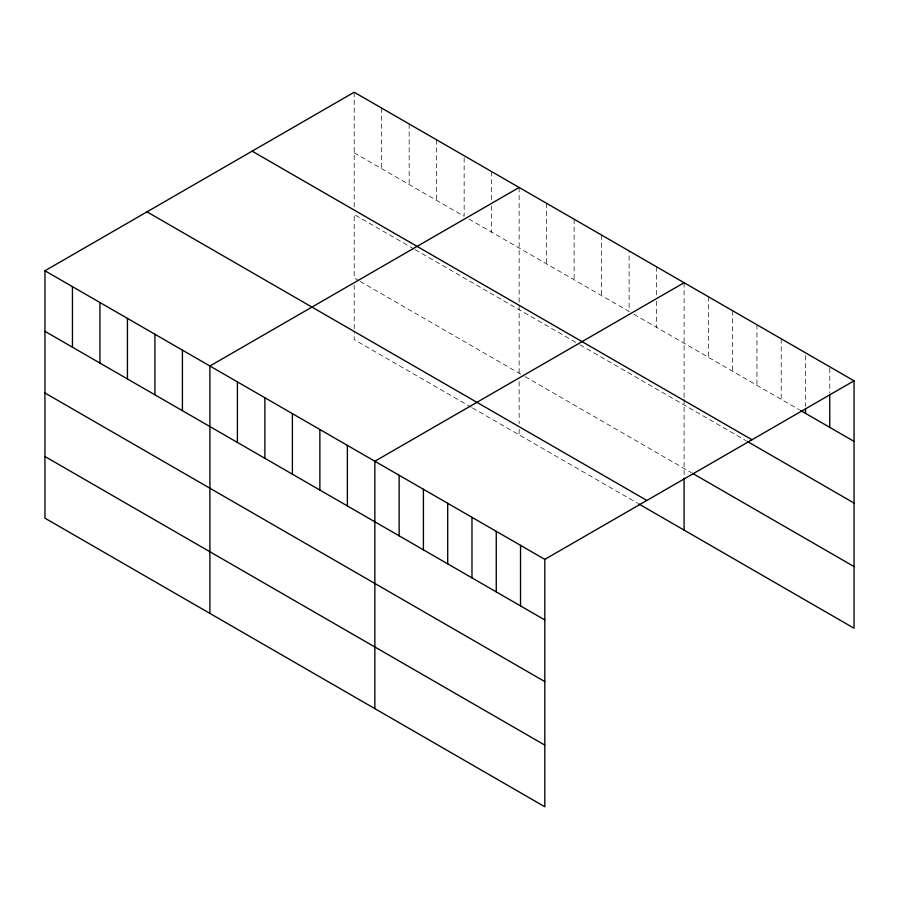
<?xml version="1.0" encoding="UTF-8"?>
<svg xmlns="http://www.w3.org/2000/svg" width="899" height="899" viewBox="0 0 899 899"><rect width="100%" height="100%" fill="white"/><g stroke="black" fill="none" stroke-linecap="round" stroke-linejoin="round"><path stroke-width="0.67" stroke-dasharray="4.5 3.37" d="M354.184 92.237L354.184 207.444M354.184 152.796L464.154 216.288L464.154 155.729M468.941 219.053L629.109 311.526L629.109 250.967M633.896 314.279L799.425 409.854M413.956 248.956L354.184 214.456L354.184 277.982L358.971 280.735M415.147 249.652L578.911 344.193M580.102 344.89L746.013 440.667M360.162 281.432L523.926 375.973M525.117 376.67L691.376 472.66M471.323 407.269L354.184 339.631L354.184 331.225M472.526 407.955L637.481 503.193M829.766 368.185L829.766 392.964M805.493 355.543L805.493 406.472M781.209 338.777L781.209 399.336M756.936 324.764L756.936 385.323M732.651 310.739L732.651 371.298M708.378 296.726L708.378 357.285M684.094 282.713L684.094 397.92M684.094 399.325L684.094 478.257M656.607 266.834L656.607 295.737M656.607 301.244L656.607 327.393M601.622 235.088L601.622 295.647M574.124 219.221L574.124 279.78M546.637 203.343L546.637 263.901M519.139 187.475L519.139 376.018M519.139 381.626L519.139 423.665M519.139 429.261L519.139 434.869M491.652 171.597L491.652 200.499M491.652 206.006L491.652 232.156M436.667 139.851L436.667 200.41M409.169 123.983L409.169 184.542M381.682 108.105L381.682 168.664M354.184 284.983L354.184 329.821"/><path stroke-width="1.35" d="M44.95 270.768L544.816 559.369L544.816 806.763L44.95 518.172L44.95 270.768L354.184 92.237L854.05 380.828L854.05 628.232L638.672 503.878M519.139 187.475L209.905 366.005L209.905 613.41M684.094 282.713L374.861 461.243L374.861 708.637M544.816 559.369L854.05 380.828M800.638 410.551L854.05 441.387M252.136 151.156L752.002 439.746M747.226 441.375L854.05 503.047M692.59 473.357L854.05 566.572M146.998 211.849L646.864 500.451M44.95 331.326L544.816 619.928M44.95 392.987L544.816 681.588M44.95 456.512L544.816 745.102M829.766 394.335L829.766 427.373M805.493 409.225L805.493 413.36M684.094 478.257L684.094 530.107M520.532 545.345L520.532 605.904M496.259 531.331L496.259 591.89M471.975 517.318L471.975 577.877M447.702 503.294L447.702 563.853M423.418 489.281L423.418 549.84M399.145 475.256L399.145 535.826M347.374 445.376L347.374 505.935M319.875 429.497L319.875 490.056M292.389 413.63L292.389 474.189M264.89 397.751L264.89 458.31M237.403 381.884L237.403 442.443M182.418 350.138L182.418 410.697M154.92 334.259L154.92 394.818M127.433 318.392L127.433 378.951M99.935 302.514L99.935 363.072M72.448 286.646L72.448 347.205"/></g></svg>
